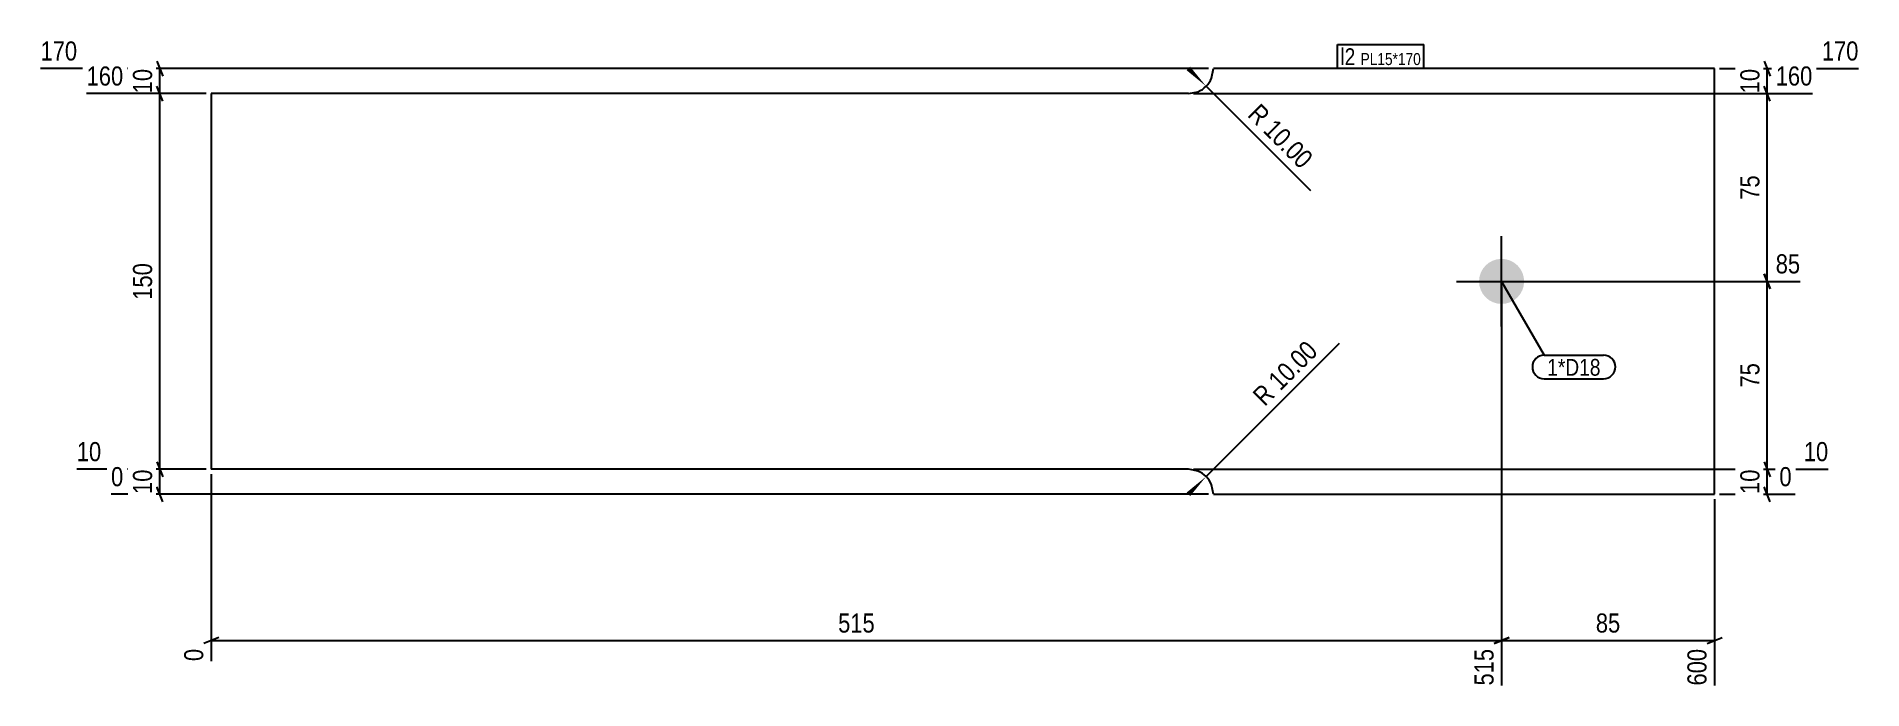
# Model space of a CAD drawing. Header units: millimetres. Extents: x 4 to 733, y 4 to 265.
import ezdxf

# ---------------------------------------------------------------- set-up
doc = ezdxf.new("R2010")
doc.units = ezdxf.units.MM
for name, color, linetype in [('MÅLSÆTNING', 7, 'Continuous'), ('STÅL', 7, 'Continuous'), ('TEKST', 7, 'Continuous')]:
    doc.layers.add(name, color=color, linetype=linetype)
doc.styles.add('Arial Narrow', font='ARIALN.TTF', dxfattribs={"height": 0.2})

msp = doc.modelspace()

# ---------------------------------------------------------------- hatches: boundary and pattern name
at = {"layer": 'MÅLSÆTNING', "linetype": 'Continuous'}
for points in [[(464.87, 253.07), (471.23, 245.3), (463.46, 251.66)], [(463.46, 83.07), (471.23, 89.44), (464.87, 81.66)]]:
    msp.add_hatch(color=7, dxfattribs=at).paths.add_polyline_path(points)
at = {"layer": 'STÅL', "linetype": 'Continuous'}
msp.add_hatch(color=3, dxfattribs=at).paths.add_polyline_path([(589.16, 176.37, -1), (589.16, 158.37, -1)])

# ---------------------------------------------------------------- linework, layer by layer
at = {"layer": 'MÅLSÆTNING', "color": 7, "linetype": 'Continuous'}
for p, q in [((52.42, 255.37), (54.83, 249.37)), ((693.98, 255.37), (696.38, 249.37)), ((472.16, 252.37), (6, 252.37)), ((53.62, 242.37), (53.62, 252.37)), ((676.16, 252.37), (731.6, 252.37)), ((695.18, 242.37), (695.18, 252.37)), ((72.16, 242.37), (24.4, 242.37)), ((54.83, 239.37), (52.42, 245.37)), ((471.23, 245.3), (512.9, 203.63)), ((696.38, 239.37), (693.98, 245.37)), ((693.98, 170.37), (696.38, 164.37)), ((696.38, 164.37), (693.98, 170.37)), ((589.16, 165.37), (589.16, 6)), ((589.16, 165.37), (589.16, 6)), ((591.16, 167.37), (708.33, 167.37)), ((591.16, 167.37), (708.33, 167.37)), ((695.18, 92.37), (695.18, 167.37)), ((471.23, 89.44), (524.5, 142.71)), ((52.42, 95.37), (54.83, 89.37)), ((52.42, 95.37), (54.83, 89.37)), ((693.98, 95.37), (696.38, 89.37)), ((693.98, 95.37), (696.38, 89.37)), ((72.16, 92.37), (20.47, 92.37)), ((72.16, 92.37), (20.47, 92.37)), ((53.62, 82.37), (53.62, 92.37)), ((74.16, 90.37), (74.16, 15.75)), ((466.16, 92.37), (719.53, 92.37)), ((466.16, 92.37), (719.53, 92.37)), ((695.18, 82.37), (695.18, 92.37)), ((472.16, 82.37), (34.15, 82.37)), ((54.83, 79.37), (52.42, 85.37)), ((674.16, 80.37), (674.16, 6)), ((676.16, 82.37), (706.37, 82.37)), ((696.38, 79.37), (693.98, 85.37)), ((77.16, 25.23), (71.16, 22.83)), ((74.16, 24.03), (589.16, 24.03)), ((592.16, 25.23), (586.16, 22.83)), ((586.16, 22.83), (592.16, 25.23)), ((589.16, 24.03), (674.16, 24.03)), ((671.16, 22.83), (677.16, 25.23))]:
    msp.add_line(p, q, dxfattribs=at)
for centre, start, end in [((464.16, 252.37), 292.5, 337.5), ((464.16, 82.37), 22.5, 67.5)]:
    msp.add_arc(centre, 10, start, end, dxfattribs=at)
at = {"layer": 'STÅL', "color": 2, "linetype": 'Continuous'}
for p, q in [((473.4, 248.54), (474.16, 252.37)), ((674.16, 252.37), (474.16, 252.37)), ((674.16, 82.37), (674.16, 252.37)), ((464.16, 242.37), (74.16, 242.37)), ((74.16, 242.37), (74.16, 92.37)), ((464.16, 242.37), (467.99, 243.13)), ((464.16, 92.37), (74.16, 92.37)), ((467.99, 91.61), (464.16, 92.37)), ((474.16, 82.37), (473.4, 86.19)), ((474.16, 82.37), (674.16, 82.37))]:
    msp.add_line(p, q, dxfattribs=at)
at = {"layer": 'STÅL', "color": 3, "linetype": 'Continuous'}
for p, q in [((589.16, 149.37), (589.16, 185.37)), ((571.16, 167.37), (607.16, 167.37))]:
    msp.add_line(p, q, dxfattribs=at)
at = {"layer": 'STÅL', "color": 2, "linetype": 'Continuous'}
for centre, start, end in [((464.16, 252.37), 292.5, 337.5), ((464.16, 82.37), 22.5, 67.5)]:
    msp.add_arc(centre, 10, start, end, dxfattribs=at)

# ---------------------------------------------------------------- wipeouts: each hides what was drawn before it
at = {"color": 0}
msp.add_wipeout([(628.67, 129.72), (628.67, 136.72), (607.36, 136.72), (607.36, 129.72)], dxfattribs=at).dxf.layer = 'TEKST'

# ---------------------------------------------------------------- next in the draw order: wipeouts: each hides what was drawn before it
at = {"color": 0, "linetype": 'Continuous'}
for points in [[(22.22, 253.97), (22.22, 265.17), (4.4, 265.17), (4.4, 253.97)], [(733.2, 253.97), (733.2, 265.17), (715.38, 265.17), (715.38, 253.97)], [(31.83, 93.97), (31.83, 105.17), (18.88, 105.17), (18.88, 93.97)], [(721.13, 93.97), (721.13, 105.17), (708.18, 105.17), (708.18, 93.97)], [(72.56, 22.22), (61.36, 22.22), (61.36, 14.15), (72.56, 14.15)], [(587.56, 22.22), (576.36, 22.22), (576.36, 4.4), (587.56, 4.4)], [(672.56, 22.23), (661.36, 22.23), (661.36, 4.4), (672.56, 4.4)]]:
    msp.add_wipeout(points, dxfattribs=at).dxf.layer = 'MÅLSÆTNING'
at = {"color": 0}
for points, layer in [([(52.12, 253.84), (40.92, 253.84), (40.92, 240.89), (52.12, 240.89)], 'MÅLSÆTNING'), ([(509.1, 209.55), (517.02, 217.47), (493.05, 241.44), (485.13, 233.52)], 'MÅLSÆTNING'), ([(518.58, 138.91), (510.66, 146.83), (486.69, 122.85), (494.61, 114.93)], 'MÅLSÆTNING'), ([(693.68, 136.34), (682.48, 136.34), (682.48, 123.39), (693.68, 123.39)], 'MÅLSÆTNING'), ([(693.68, 93.84), (682.48, 93.84), (682.48, 80.89), (693.68, 80.89)], 'MÅLSÆTNING'), ([(340.57, 25.53), (340.57, 36.73), (322.75, 36.73), (322.75, 25.53)], 'MÅLSÆTNING'), ([(638.13, 25.53), (638.13, 36.73), (625.18, 36.73), (625.18, 25.53)], 'MÅLSÆTNING'), ([(530.79, 253.77), (530.79, 260.77), (524.82, 260.77), (524.82, 253.77)], 'TEKST'), ([(628.67, 129.72), (628.67, 136.72), (607.36, 136.72), (607.36, 129.72)], 'TEKST')]:
    msp.add_wipeout(points, dxfattribs=at).dxf.layer = layer

# ---------------------------------------------------------------- next in the draw order: linework, layer by layer
at = {"layer": 'MÅLSÆTNING', "color": 7, "linetype": 'Continuous'}
for p, q in [((72.16, 242.37), (24.4, 242.37)), ((54.83, 239.37), (52.42, 245.37)), ((53.62, 92.37), (53.62, 242.37)), ((466.16, 242.37), (713.2, 242.37))]:
    msp.add_line(p, q, dxfattribs=at)
at = {"layer": 'TEKST', "color": 7, "linetype": 'Continuous'}
for p, q in [((589.16, 167.37), (606.16, 137.92)), ((606.16, 137.92), (629.87, 137.92)), ((606.16, 128.52), (629.87, 128.52))]:
    msp.add_line(p, q, dxfattribs=at)
for centre, start, end in [((606.16, 133.22), 90, 270), ((629.87, 133.22), 270, 90)]:
    msp.add_arc(centre, 4.7, start, end, dxfattribs=at)

# ---------------------------------------------------------------- next in the draw order: texts
at = {"layer": 'MÅLSÆTNING', "color": 3, "linetype": 'Continuous', "style": 'Arial Narrow'}
for s, p in [('170', (6, 255.57)), ('170', (716.98, 255.57)), ('10', (709.78, 95.57))]:
    msp.add_text(s, height=7.635, dxfattribs=at).set_placement(p)
at = {"layer": 'MÅLSÆTNING', "color": 3, "style": 'Arial Narrow'}
for s, rotation, p in [('10', 90.00021, (50.53, 242.49)), ('R 10.00', -45.00011, (487.39, 233.52)), ('R 10.00', 45.00011, (494.61, 117.2)), ('75', 90.00021, (692.08, 124.99)), ('10', 90.00021, (692.08, 82.49))]:
    msp.add_text(s, height=7.635, rotation=rotation, dxfattribs=at).set_placement(p)
for s, p in [('515', (324.35, 27.13)), ('85', (626.78, 27.13))]:
    msp.add_text(s, height=7.635, dxfattribs=at).set_placement(p)
at = {"layer": 'MÅLSÆTNING', "color": 3, "linetype": 'Continuous', "style": 'Arial Narrow'}
for s, height, p in [('0', 7.64, (70.96, 15.75)), ('515', 7.635, (585.96, 6)), ('600', 7.635, (670.96, 6))]:
    msp.add_text(s, height=height, rotation=90.00021, dxfattribs=at).set_placement(p)
at = {"layer": 'TEKST', "color": 3, "style": 'Arial Narrow'}
msp.add_text('1*D18', height=6.681, dxfattribs=at).set_placement((607.36, 129.72))

# ---------------------------------------------------------------- next in the draw order: wipeouts: each hides what was drawn before it
at = {"color": 0, "linetype": 'Continuous'}
msp.add_wipeout([(706.51, 83.97), (706.51, 95.17), (698.44, 95.17), (698.44, 83.97)], dxfattribs=at).dxf.layer = 'MÅLSÆTNING'
at = {"color": 0}
msp.add_wipeout([(530.79, 253.77), (530.79, 260.77), (524.82, 260.77), (524.82, 253.77)], dxfattribs=at).dxf.layer = 'TEKST'

# ---------------------------------------------------------------- next in the draw order: linework, layer by layer
at = {"layer": 'TEKST', "color": 7, "linetype": 'Continuous'}
msp.add_line((523.62, 252.57), (523.62, 261.97), dxfattribs=at)

# ---------------------------------------------------------------- next in the draw order: texts
at = {"layer": 'MÅLSÆTNING', "color": 3, "linetype": 'Continuous', "style": 'Arial Narrow'}
msp.add_text('0', height=7.64, dxfattribs=at).set_placement((700.04, 85.57))

# ---------------------------------------------------------------- next in the draw order: wipeouts: each hides what was drawn before it
at = {"color": 0, "linetype": 'Continuous'}
msp.add_wipeout([(40.62, 243.97), (40.62, 255.17), (22.8, 255.17), (22.8, 243.97)], dxfattribs=at).dxf.layer = 'MÅLSÆTNING'
at = {"color": 0}
for points, layer in [([(693.68, 253.84), (682.48, 253.84), (682.48, 240.89), (693.68, 240.89)], 'MÅLSÆTNING'), ([(52.12, 176.28), (40.92, 176.28), (40.92, 158.45), (52.12, 158.45)], 'MÅLSÆTNING'), ([(52.12, 93.84), (40.92, 93.84), (40.92, 80.89), (52.12, 80.89)], 'MÅLSÆTNING'), ([(556.95, 253.77), (556.95, 258.77), (532.89, 258.77), (532.89, 253.77)], 'TEKST')]:
    msp.add_wipeout(points, dxfattribs=at).dxf.layer = layer

# ---------------------------------------------------------------- next in the draw order: linework, layer by layer
at = {"layer": 'MÅLSÆTNING', "color": 7, "linetype": 'Continuous'}
for p, q in [((466.16, 242.37), (713.2, 242.37)), ((696.38, 239.37), (693.98, 245.37)), ((695.18, 167.37), (695.18, 242.37))]:
    msp.add_line(p, q, dxfattribs=at)

# ---------------------------------------------------------------- next in the draw order: texts
at = {"layer": 'MÅLSÆTNING', "color": 3, "linetype": 'Continuous', "style": 'Arial Narrow'}
msp.add_text('160', height=7.635, dxfattribs=at).set_placement((24.4, 245.57))
at = {"layer": 'MÅLSÆTNING', "color": 3, "style": 'Arial Narrow'}
for s, p in [('10', (692.08, 242.49)), ('150', (50.53, 160.05))]:
    msp.add_text(s, height=7.635, rotation=90.00021, dxfattribs=at).set_placement(p)

# ---------------------------------------------------------------- next in the draw order: wipeouts: each hides what was drawn before it
at = {"color": 0, "linetype": 'Continuous'}
msp.add_wipeout([(40.62, 83.97), (40.62, 95.17), (32.55, 95.17), (32.55, 83.97)], dxfattribs=at).dxf.layer = 'MÅLSÆTNING'
at = {"color": 0}
msp.add_wipeout([(556.95, 253.77), (556.95, 258.77), (532.89, 258.77), (532.89, 253.77)], dxfattribs=at).dxf.layer = 'TEKST'

# ---------------------------------------------------------------- next in the draw order: linework, layer by layer
at = {"layer": 'TEKST', "color": 7, "linetype": 'Continuous'}
for p, q in [((523.62, 261.97), (558.15, 261.97)), ((558.15, 252.57), (558.15, 261.97)), ((523.62, 252.57), (558.15, 252.57))]:
    msp.add_line(p, q, dxfattribs=at)

# ---------------------------------------------------------------- next in the draw order: texts
at = {"layer": 'MÅLSÆTNING', "color": 3, "linetype": 'Continuous', "style": 'Arial Narrow'}
for s, height, p in [('10', 7.635, (20.47, 95.57)), ('0', 7.64, (34.15, 85.57))]:
    msp.add_text(s, height=height, dxfattribs=at).set_placement(p)
at = {"layer": 'MÅLSÆTNING', "color": 3, "style": 'Arial Narrow'}
msp.add_text('10', height=7.635, rotation=90.00021, dxfattribs=at).set_placement((50.53, 82.49))
at = {"layer": 'TEKST', "color": 3, "style": 'Arial Narrow'}
for s, height, p in [('l2', 6.681, (524.82, 253.77)), ('PL15*170', 4.772, (532.89, 253.77))]:
    msp.add_text(s, height=height, dxfattribs=at).set_placement(p)

# ---------------------------------------------------------------- next in the draw order: wipeouts: each hides what was drawn before it
at = {"color": 0, "linetype": 'Continuous'}
for points in [[(714.8, 243.97), (714.8, 255.17), (696.98, 255.17), (696.98, 243.97)], [(709.93, 168.97), (709.93, 180.17), (696.98, 180.17), (696.98, 168.97)]]:
    msp.add_wipeout(points, dxfattribs=at).dxf.layer = 'MÅLSÆTNING'
at = {"color": 0}
msp.add_wipeout([(693.68, 211.34), (682.48, 211.34), (682.48, 198.39), (693.68, 198.39)], dxfattribs=at).dxf.layer = 'MÅLSÆTNING'

# ---------------------------------------------------------------- next in the draw order: texts
at = {"layer": 'MÅLSÆTNING', "color": 3, "linetype": 'Continuous', "style": 'Arial Narrow'}
for s, p in [('160', (698.58, 245.57)), ('85', (698.58, 170.57))]:
    msp.add_text(s, height=7.635, dxfattribs=at).set_placement(p)
at = {"layer": 'MÅLSÆTNING', "color": 3, "style": 'Arial Narrow'}
msp.add_text('75', height=7.635, rotation=90.00021, dxfattribs=at).set_placement((692.08, 199.99))

doc.saveas('drawing.dxf')
